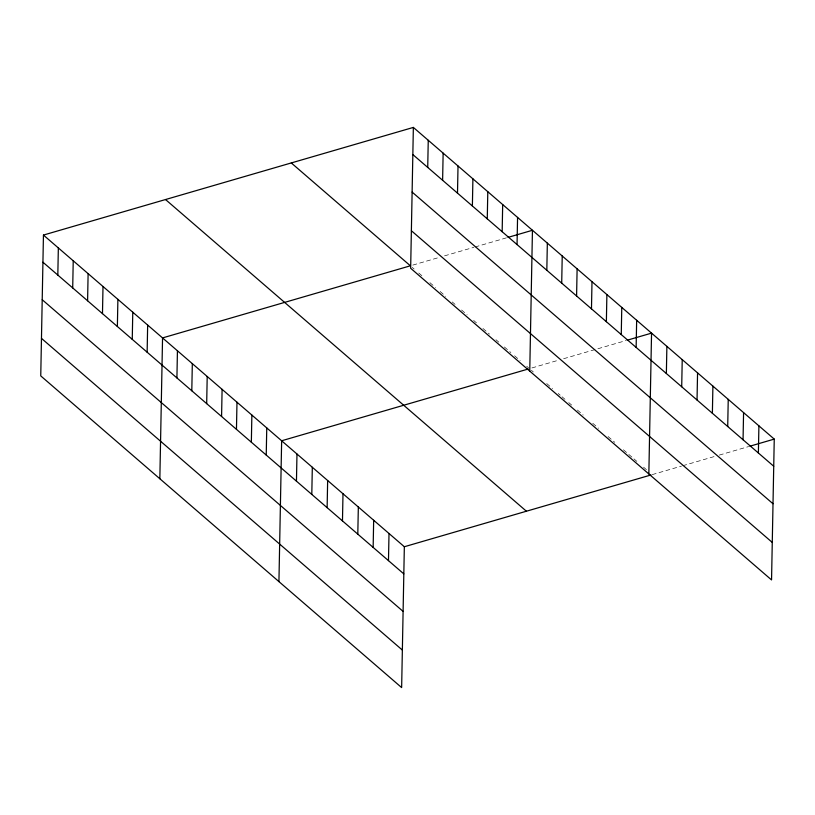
<?xml version="1.0" encoding="UTF-8"?>
<svg xmlns="http://www.w3.org/2000/svg" width="815" height="815" viewBox="0 0 815 815"><rect width="100%" height="100%" fill="white"/><g stroke="black" fill="none" stroke-linecap="round" stroke-linejoin="round"><path stroke-width="0.61" stroke-dasharray="4.08 3.06" d="M412.828 265.089L439.682 257.275M444.562 255.849L473.861 247.322M475.084 246.976L506.818 237.736M531.92 367.942L558.774 360.128M563.654 358.712L625.91 340.589M652.183 474.625L681.483 466.099M682.695 465.742L714.439 456.512M719.319 455.086L748.618 446.569M412.247 267.402L414.102 269.011M418.757 273.025L423.413 277.049M429.923 282.673L435.505 287.491M440.161 291.515L445.744 296.334M452.254 301.957L455.045 304.372M461.555 309.995L467.138 314.814M473.658 320.438L476.449 322.852M482.959 328.476L489.469 334.099M495.978 339.723L498.77 342.137M504.353 346.956L510.873 352.579M514.591 355.798L520.174 360.617M526.684 366.241L528.548 367.85M531.4 370.305L533.316 371.966M546.733 383.559L552.489 388.521M558.234 393.492L560.15 395.143M562.075 396.803L564.948 399.289M568.778 402.6L571.661 405.086M577.407 410.047L583.163 415.018M592.75 423.291L598.495 428.262M608.082 436.545L614.795 442.341M623.424 449.788L633.011 458.071M633.968 458.896L636.841 461.382M643.555 467.178L646.427 469.654"/><path stroke-width="1.22" d="M43.45 235.066L40.75 375.898L401.642 687.585L404.342 546.743L43.45 235.066L413.358 127.415L774.25 439.102L771.55 579.934L410.658 268.257L413.358 127.415M57.824 275.062L58.344 247.923M72.708 287.919L73.228 260.78M87.592 300.776L88.112 273.636M102.476 313.632L103.006 286.493M117.37 326.489L117.89 299.349M132.254 339.346L132.774 312.206M147.138 352.202L147.658 325.063M159.842 478.751L162.552 337.919L410.383 265.802L291.291 162.939M176.916 377.916L177.436 350.776M191.8 390.772L192.32 363.633M206.684 403.629L207.204 376.489M221.578 416.485L222.098 389.346M236.462 429.342L236.982 402.203M251.346 442.199L251.866 415.059M266.23 455.055L266.76 427.916M278.934 581.604L281.644 440.772L528.283 369.001M296.456 481.166L296.976 454.016M311.799 494.41L312.318 467.27M327.131 507.653L327.65 480.514M342.473 520.907L342.993 493.758M357.805 534.151L358.335 507.001M373.148 547.395L373.667 520.255M388.48 560.639L389.01 533.499M427.722 167.421L428.252 140.272M442.616 180.278L443.136 153.138M457.5 193.135L458.02 165.995M472.384 205.991L472.904 178.852M487.268 218.848L487.798 191.708M502.162 231.704L502.682 204.565M517.046 244.561L517.566 217.422M529.75 371.11L532.45 230.278L508.04 237.379M546.824 270.274L547.344 243.135M561.708 283.131L562.228 255.992M576.592 295.988L577.112 268.848M591.476 308.844L591.996 281.705M606.37 321.701L606.89 294.561M621.254 334.558L621.774 307.418M636.138 347.414L636.658 320.275M648.842 473.963L651.552 333.131L627.132 340.232M666.364 373.525L666.884 346.375M681.707 386.768L682.226 359.629M697.039 400.012L697.559 372.873M712.381 413.266L712.901 386.116M727.714 426.51L728.233 399.36M743.056 439.754L743.575 412.614M758.388 452.997L758.908 425.858M404.342 546.743L650.981 474.972M749.841 446.213L774.25 439.102M412.838 154.565L773.73 466.251M412.115 192.085L773.007 503.762M411.381 230.737L772.263 542.423M165.526 199.543L526.409 511.229M42.93 262.206L403.822 573.892M42.217 299.726L403.099 611.403M41.473 338.378L402.355 650.064"/></g></svg>
